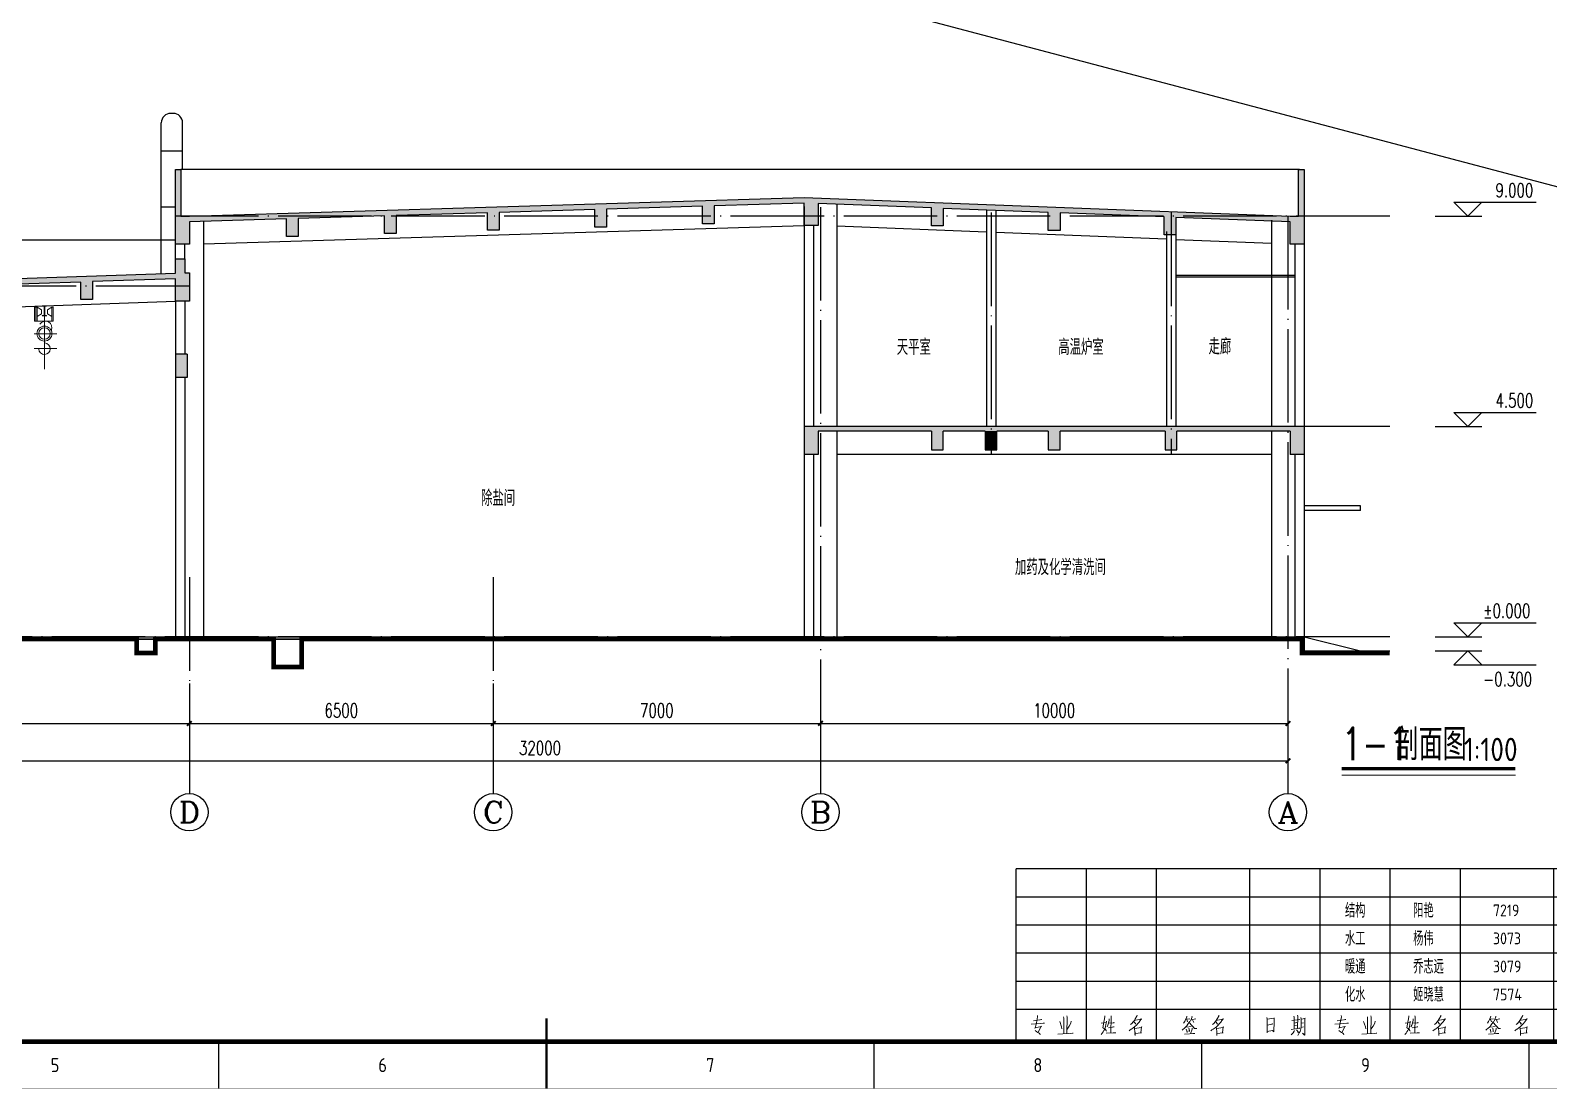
# Model space of a CAD drawing. Extents: x 93518 to 937116, y -359949 to 58022.
# Drawn here: x 799901 to 832380, y -188554 to -165884 of the extents above; entities that cross this region are included whole.
import ezdxf
from ezdxf.enums import TextEntityAlignment as Align

# ---------------------------------------------------------------- set-up
doc = ezdxf.new("R2010")
doc.units = 0
doc.header["$LTSCALE"] = 1000
doc.header["$MEASUREMENT"] = 0
doc.linetypes.add('DGN Style 4', pattern=[10452.228719, 5222.850078, -2611.425039, 6.528563, -2611.425039])
doc.linetypes.add('DOTE', pattern=[2.42, 2, -0.2, 0.02, -0.2])
doc.layers.get('0').update_dxf_attribs({"color": 8, "linetype": 'CONTINUOUS'})
doc.layers.get('Defpoints').update_dxf_attribs({"color": 8, "linetype": 'CONTINUOUS'})
for name, color, linetype in [('-人员定位', 6, 'CONTINUOUS'), ('AXIS', 8, 'CONTINUOUS'), ('DIM_ELEV', 8, 'CONTINUOUS'), ('DIM_SYMB', 8, 'CONTINUOUS'), ('DOTE', 8, 'DOTE'), ('HQ1', 8, 'CONTINUOUS'), ('HQ2', 8, 'CONTINUOUS'), ('PUB_HATCH', 8, 'CONTINUOUS'), ('PUB_TEXT', 8, 'CONTINUOUS'), ('STAIR', 8, 'CONTINUOUS'), ('WALL', 8, 'CONTINUOUS')]:
    doc.layers.add(name, color=color, linetype=linetype)
doc.styles.add('_HZTXT', font='standard.shx', dxfattribs={"width": 0.8, "bigfont": 'haiwenhz.shx'})
doc.styles.add('_TCH_AXIS', font='complex.shx', dxfattribs={"bigfont": 'GBCBIG.shx'})
doc.styles.add('_TCH_DIM', font='simplex.shx', dxfattribs={"bigfont": 'gbcbig.shx'})
doc.styles.add('_TCH_DIM_T3', font='simplex.shx', dxfattribs={"width": 0.705882, "bigfont": 'gbcbig.shx'})
doc.styles.get("Standard").update_dxf_attribs({"font": 'GBENOR', "bigfont": 'GBCBIG'})
doc.dimstyles.new('_TCH_ARCH&&100', dxfattribs={"dimtxt": 297.5, "dimasz": 100, "dimexe": 250, "dimexo": 300, "dimgap": 126.25, "dimtad": 1, "dimdec": 0, "dimzin": 0, "dimdsep": 46, "dimtxsty": '_TCH_DIM_T3', "dimblk": 'ARCHTICK', "dimcen": 0.09, "dimclrt": 7, "dimazin": 2, "dimtfac": 1, "dimtdec": 0, "dimtix": 1, "dimtmove": 2, "dimatfit": 3, "dimfxl": 0, "dimtolj": 1, "dimtzin": 0, "dimarcsym": 0})

# ---------------------------------------------------------------- blocks, each defined once
blk = doc.blocks.new('GEDI_WK_A1')
at = {"color": 3}
for p, q in [((350.42, 0), (350.42, 10)), ((420.5, 0), (420.5, 10)), ((490.58, 0), (490.58, 10)), ((560.67, 0), (560.67, 10)), ((630.75, 0), (630.75, 10))]:
    blk.add_line(p, q, dxfattribs=at)
for points, const_width in [([(0, 0), (841, 0), (841, 594), (0, 594)], 0.1), ([(25, 10), (831, 10), (831, 584), (25, 584)], 1)]:
    blk.add_lwpolyline(points, close=True, dxfattribs=dict(at, const_width=const_width))
at = {"color": 3, "const_width": 0.5}
blk.add_lwpolyline([(420.5, 0), (420.5, 15)], dxfattribs=at)
at = {"color": 3}
for s, p in [('5', (315.38, 5)), ('6', (385.46, 5)), ('7', (455.54, 5)), ('8', (525.62, 5)), ('9', (595.71, 5))]:
    blk.add_text(s, height=3, dxfattribs=at).set_placement(p, align=Align.MIDDLE)
blk = doc.blocks.new('GEDI_HQ1_2012')
at = {"layer": 'HQ1', "color": 2}
for p, q in [((0, 37), (-65, 37)), ((-65, 0), (-65, 37)), ((-50, 0), (-50, 37)), ((-35, 0), (-35, 37)), ((-15, 0), (-15, 37)), ((0, 0), (0, 37)), ((-65, 31), (0, 31)), ((-65, 25), (0, 25)), ((-65, 19), (0, 19)), ((-65, 13), (0, 13)), ((-65, 7), (0, 7)), ((0, 0), (0, 7)), ((-65, 0), (0, 0))]:
    blk.add_line(p, q, dxfattribs=at)
at = {"layer": 'HQ1', "color": 7, "lineweight": 0}
for points in [[(-61.84, 3.75), (-58.95, 3.96), (-59.09, 3.99), (-59.26, 3.96)], [(-61.32, 4.51), (-59.5, 4.74), (-59.61, 4.74), (-59.81, 4.67)], [(-60.48, 5.59), (-60.45, 5.32), (-60.68, 4.06), (-60.94, 2.94), (-61, 3), (-59.61, 3.24), (-59.64, 3.34), (-60.33, 1.98)], [(-55.7, 4.3), (-55.3, 3.17), (-55.24, 2.8)], [(-54.89, 5.32), (-54.83, 5.02), (-54.83, 1.71)], [(-54.16, 5.56), (-54.1, 5.29), (-54.16, 1.74)], [(-53.24, 4.44), (-53.3, 3.99), (-53.67, 3.34), (-54.13, 2.66)], [(-45.7, 4.4), (-45.7, 4.26), (-45.81, 3.69), (-45.9, 3.24), (-45.95, 2.94), (-46.07, 2.69), (-46.25, 2.39), (-46.42, 2.12), (-46.62, 1.84), (-46.85, 1.57)], [(-46.82, 3.96), (-45.72, 4.09)], [(-46.04, 5.53), (-46.04, 5.36), (-46.48, 3), (-46.3, 2.9), (-46.1, 2.73), (-45.92, 2.59), (-45.78, 2.42), (-45.7, 2.25)], [(-45.12, 4.88), (-45.12, 4.64), (-45.26, 3.99), (-45.4, 3.58), (-45.58, 3.21)], [(-45.17, 3.96), (-44.02, 4.06), (-44.1, 4.09), (-44.27, 4.06)], [(-44.71, 5.53), (-44.68, 5.32), (-44.74, 1.88)], [(-39.56, 4.64), (-39.47, 4.61), (-38.17, 4.84), (-38.25, 4.91), (-38.49, 4.57), (-38.74, 4.2), (-39.01, 3.89), (-39.3, 3.58), (-39.62, 3.27), (-39.96, 2.97), (-40.34, 2.69), (-40.4, 2.66), (-40.63, 2.52), (-40.86, 2.36)], [(-39.15, 5.7), (-39.18, 5.46), (-39.53, 4.91), (-39.73, 4.57), (-39.96, 4.26), (-40.25, 3.92), (-40.54, 3.69)], [(-39.88, 4.26), (-39.82, 4.23), (-39.5, 3.92), (-39.47, 3.75), (-39.59, 3.99)], [(-27.95, 4.37), (-27.98, 4.2), (-28.44, 3.58), (-28.47, 3.51), (-28.7, 3.21), (-29.11, 2.83), (-29.31, 2.66), (-29.51, 2.49)], [(-28.5, 5.49), (-28.53, 5.26), (-28.76, 4.74), (-28.96, 4.33), (-29.2, 3.99)], [(-28.73, 4.81), (-27.89, 4.91)], [(-28.53, 4.78), (-28.33, 4.26)], [(-27.57, 3.27), (-28.5, 3.14)], [(-28.01, 4.13), (-26.85, 2.83), (-26.38, 2.83), (-26.85, 2.87), (-27.08, 3.11)], [(-27.43, 5.49), (-27.4, 5.32), (-27.75, 4.37)], [(-27.6, 4.71), (-26.56, 4.88)], [(-27.28, 4.67), (-27.02, 4.13)], [(-22.07, 4.64), (-21.98, 4.61), (-20.68, 4.84), (-20.76, 4.91), (-20.99, 4.57), (-21.26, 4.2), (-21.52, 3.89), (-21.81, 3.58), (-22.12, 3.27), (-22.47, 2.97), (-22.85, 2.69), (-22.91, 2.66), (-23.14, 2.52), (-23.37, 2.36)], [(-21.66, 5.7), (-21.69, 5.46), (-22.04, 4.91), (-22.24, 4.57), (-22.47, 4.26), (-22.76, 3.92), (-23.05, 3.69)], [(-22.39, 4.26), (-22.33, 4.23), (-22.01, 3.92), (-21.98, 3.75), (-22.1, 3.99)], [(-11.41, 5.19), (-11.35, 4.84), (-11.32, 4.09), (-11.29, 3.31), (-11.29, 3.21), (-11.29, 2.66), (-11.29, 1.94), (-11.29, 2.18), (-10.17, 2.39), (-9.93, 2.15), (-9.87, 2.46), (-9.87, 2.87), (-9.84, 3.65), (-9.82, 4.47), (-9.82, 5.15), (-9.79, 5.05), (-11.32, 4.81)], [(-11.29, 3.58), (-10.17, 3.79), (-10.28, 3.82), (-10.54, 3.69)], [(-6.08, 4.57), (-4.37, 4.78)], [(-5.62, 5.49), (-5.56, 5.29), (-5.56, 2.73)], [(-5.53, 3.99), (-5.01, 4.09)], [(-5.5, 3.41), (-5.04, 3.51)], [(-4.8, 5.7), (-4.75, 5.49), (-4.83, 2.83)], [(-4.14, 5.22), (-4.05, 4.84), (-4.05, 4.09), (-4.08, 3.27), (-4.14, 2.76), (-4.28, 2.22), (-4.46, 1.88), (-4.78, 1.37)], [(-4.05, 4.81), (-3.18, 4.98), (-3.27, 5.08), (-3.27, 4.03), (-3.27, 3.96), (-3.24, 2.42), (-3.27, 1.84), (-3.3, 1.5), (-3.33, 1.4), (-3.76, 1.84), (-3.36, 1.54)], [(-4.02, 3.96), (-3.53, 4.06)], [(-60.97, 2.42), (-60.62, 2.15), (-60.39, 1.98), (-60.13, 1.81), (-59.99, 1.67), (-59.9, 1.5)], [(-56.1, 1.64), (-52.83, 1.81), (-52.98, 1.84), (-53.3, 1.77)], [(-45.75, 1.81), (-43.72, 1.91), (-43.93, 1.94), (-44.27, 1.88)], [(-45.29, 3), (-44.07, 3.17), (-44.22, 3.17), (-44.36, 3.11)], [(-39.73, 3.04), (-39.67, 2.94), (-39.62, 2.08), (-39.59, 1.98), (-39.59, 1.37), (-39.62, 1.64), (-39.62, 1.74), (-38.19, 1.91), (-38.22, 1.91), (-38.37, 1.91), (-38.22, 3.17), (-38.17, 3.11), (-38.25, 3.07), (-39.64, 2.87)], [(-28.99, 1.61), (-26.79, 1.77), (-26.93, 1.77), (-27.25, 1.74)], [(-28.62, 2.66), (-28.47, 2.22), (-28.47, 2.01), (-28.5, 2.29)], [(-28.07, 2.94), (-27.95, 2.42), (-28.01, 2.15), (-28.01, 2.52)], [(-27.34, 2.9), (-27.34, 2.66), (-27.69, 1.71)], [(-22.24, 3.04), (-22.18, 2.94), (-22.12, 2.08), (-22.1, 1.98), (-22.1, 1.37), (-22.12, 1.64), (-22.12, 1.74), (-20.71, 1.91), (-20.74, 1.91), (-20.88, 1.91), (-20.74, 3.17), (-20.68, 3.11), (-20.76, 3.07), (-22.15, 2.87)], [(-6.17, 2.63), (-4.37, 2.9), (-4.46, 2.94), (-4.57, 2.83)], [(-5.5, 2.42), (-5.53, 2.25), (-5.76, 1.91), (-5.97, 1.67), (-6.17, 1.5)], [(-5.04, 2.52), (-4.72, 2.12), (-4.72, 1.94), (-4.83, 2.25)], [(-4.08, 3.07), (-4.02, 3.07), (-3.56, 3.17)]]:
    blk.add_lwpolyline(points, dxfattribs=at)
blk.add_text('223344', height=0.0001).set_placement((-22.1, 1.74))
blk = doc.blocks.new('GEDI_HQ2_2012')
at = {"layer": 'HQ2', "color": 2}
for p, q in [((0, 37), (-65, 37)), ((-65, 0), (-65, 37)), ((-50, 0), (-50, 37)), ((-35, 0), (-35, 37)), ((-15, 0), (-15, 37)), ((0, 0), (0, 37)), ((-65, 31), (0, 31)), ((-65, 25), (0, 25)), ((-65, 19), (0, 19)), ((-65, 13), (0, 13)), ((-65, 7), (0, 7)), ((0, 0), (0, 7)), ((-65, 0), (0, 0))]:
    blk.add_line(p, q, dxfattribs=at)
at = {"layer": 'HQ2', "color": 7, "lineweight": 0}
for points in [[(-61.84, 3.75), (-58.95, 3.96), (-59.09, 3.99), (-59.26, 3.96)], [(-61.32, 4.51), (-59.5, 4.74), (-59.61, 4.74), (-59.81, 4.67)], [(-60.48, 5.59), (-60.45, 5.32), (-60.68, 4.06), (-60.94, 2.94), (-61, 3), (-59.61, 3.24), (-59.64, 3.34), (-60.33, 1.98)], [(-55.7, 4.3), (-55.3, 3.17), (-55.24, 2.8)], [(-54.89, 5.32), (-54.83, 5.02), (-54.83, 1.71)], [(-54.16, 5.56), (-54.1, 5.29), (-54.16, 1.74)], [(-53.24, 4.44), (-53.3, 3.99), (-53.67, 3.34), (-54.13, 2.66)], [(-45.7, 4.4), (-45.7, 4.26), (-45.81, 3.69), (-45.9, 3.24), (-45.95, 2.94), (-46.07, 2.69), (-46.25, 2.39), (-46.42, 2.12), (-46.62, 1.84), (-46.85, 1.57)], [(-46.82, 3.96), (-45.72, 4.09)], [(-46.04, 5.53), (-46.04, 5.36), (-46.48, 3), (-46.3, 2.9), (-46.1, 2.73), (-45.92, 2.59), (-45.78, 2.42), (-45.7, 2.25)], [(-45.12, 4.88), (-45.12, 4.64), (-45.26, 3.99), (-45.4, 3.58), (-45.58, 3.21)], [(-45.17, 3.96), (-44.02, 4.06), (-44.1, 4.09), (-44.27, 4.06)], [(-44.71, 5.53), (-44.68, 5.32), (-44.74, 1.88)], [(-39.56, 4.64), (-39.47, 4.61), (-38.17, 4.84), (-38.25, 4.91), (-38.49, 4.57), (-38.74, 4.2), (-39.01, 3.89), (-39.3, 3.58), (-39.62, 3.27), (-39.96, 2.97), (-40.34, 2.69), (-40.4, 2.66), (-40.63, 2.52), (-40.86, 2.36)], [(-39.15, 5.7), (-39.18, 5.46), (-39.53, 4.91), (-39.73, 4.57), (-39.96, 4.26), (-40.25, 3.92), (-40.54, 3.69)], [(-39.88, 4.26), (-39.82, 4.23), (-39.5, 3.92), (-39.47, 3.75), (-39.59, 3.99)], [(-27.95, 4.37), (-27.98, 4.2), (-28.44, 3.58), (-28.47, 3.51), (-28.7, 3.21), (-29.11, 2.83), (-29.31, 2.66), (-29.51, 2.49)], [(-28.5, 5.49), (-28.53, 5.26), (-28.76, 4.74), (-28.96, 4.33), (-29.2, 3.99)], [(-28.73, 4.81), (-27.89, 4.91)], [(-28.53, 4.78), (-28.33, 4.26)], [(-27.57, 3.27), (-28.5, 3.14)], [(-28.01, 4.13), (-26.85, 2.83), (-26.38, 2.83), (-26.85, 2.87), (-27.08, 3.11)], [(-27.43, 5.49), (-27.4, 5.32), (-27.75, 4.37)], [(-27.6, 4.71), (-26.56, 4.88)], [(-27.28, 4.67), (-27.02, 4.13)], [(-22.07, 4.64), (-21.98, 4.61), (-20.68, 4.84), (-20.76, 4.91), (-20.99, 4.57), (-21.26, 4.2), (-21.52, 3.89), (-21.81, 3.58), (-22.12, 3.27), (-22.47, 2.97), (-22.85, 2.69), (-22.91, 2.66), (-23.14, 2.52), (-23.37, 2.36)], [(-21.66, 5.7), (-21.69, 5.46), (-22.04, 4.91), (-22.24, 4.57), (-22.47, 4.26), (-22.76, 3.92), (-23.05, 3.69)], [(-22.39, 4.26), (-22.33, 4.23), (-22.01, 3.92), (-21.98, 3.75), (-22.1, 3.99)], [(-11.41, 5.19), (-11.35, 4.84), (-11.32, 4.09), (-11.29, 3.31), (-11.29, 3.21), (-11.29, 2.66), (-11.29, 1.94), (-11.29, 2.18), (-10.17, 2.39), (-9.93, 2.15), (-9.87, 2.46), (-9.87, 2.87), (-9.84, 3.65), (-9.82, 4.47), (-9.82, 5.15), (-9.79, 5.05), (-11.32, 4.81)], [(-11.29, 3.58), (-10.17, 3.79), (-10.28, 3.82), (-10.54, 3.69)], [(-6.08, 4.57), (-4.37, 4.78)], [(-5.62, 5.49), (-5.56, 5.29), (-5.56, 2.73)], [(-5.53, 3.99), (-5.01, 4.09)], [(-5.5, 3.41), (-5.04, 3.51)], [(-4.8, 5.7), (-4.75, 5.49), (-4.83, 2.83)], [(-4.14, 5.22), (-4.05, 4.84), (-4.05, 4.09), (-4.08, 3.27), (-4.14, 2.76), (-4.28, 2.22), (-4.46, 1.88), (-4.78, 1.37)], [(-4.05, 4.81), (-3.18, 4.98), (-3.27, 5.08), (-3.27, 4.03), (-3.27, 3.96), (-3.24, 2.42), (-3.27, 1.84), (-3.3, 1.5), (-3.33, 1.4), (-3.76, 1.84), (-3.36, 1.54)], [(-4.02, 3.96), (-3.53, 4.06)], [(-60.97, 2.42), (-60.62, 2.15), (-60.39, 1.98), (-60.13, 1.81), (-59.99, 1.67), (-59.9, 1.5)], [(-56.1, 1.64), (-52.83, 1.81), (-52.98, 1.84), (-53.3, 1.77)], [(-45.75, 1.81), (-43.72, 1.91), (-43.93, 1.94), (-44.27, 1.88)], [(-45.29, 3), (-44.07, 3.17), (-44.22, 3.17), (-44.36, 3.11)], [(-39.73, 3.04), (-39.67, 2.94), (-39.62, 2.08), (-39.59, 1.98), (-39.59, 1.37), (-39.62, 1.64), (-39.62, 1.74), (-38.19, 1.91), (-38.22, 1.91), (-38.37, 1.91), (-38.22, 3.17), (-38.17, 3.11), (-38.25, 3.07), (-39.64, 2.87)], [(-28.99, 1.61), (-26.79, 1.77), (-26.93, 1.77), (-27.25, 1.74)], [(-28.62, 2.66), (-28.47, 2.22), (-28.47, 2.01), (-28.5, 2.29)], [(-28.07, 2.94), (-27.95, 2.42), (-28.01, 2.15), (-28.01, 2.52)], [(-27.34, 2.9), (-27.34, 2.66), (-27.69, 1.71)], [(-22.24, 3.04), (-22.18, 2.94), (-22.12, 2.08), (-22.1, 1.98), (-22.1, 1.37), (-22.12, 1.64), (-22.12, 1.74), (-20.71, 1.91), (-20.74, 1.91), (-20.88, 1.91), (-20.74, 3.17), (-20.68, 3.11), (-20.76, 3.07), (-22.15, 2.87)], [(-6.17, 2.63), (-4.37, 2.9), (-4.46, 2.94), (-4.57, 2.83)], [(-5.5, 2.42), (-5.53, 2.25), (-5.76, 1.91), (-5.97, 1.67), (-6.17, 1.5)], [(-5.04, 2.52), (-4.72, 2.12), (-4.72, 1.94), (-4.83, 2.25)], [(-4.08, 3.07), (-4.02, 3.07), (-3.56, 3.17)]]:
    blk.add_lwpolyline(points, dxfattribs=at)
blk.add_text('112233', height=0.0001).set_placement((-22.1, 1.74))
blk = doc.blocks.new('_ArchTick')
at = {"color": 0, "linetype": 'ByBlock', "const_width": 0.4}
blk.add_lwpolyline([(-0.5, -0.5), (0.5, 0.5)], dxfattribs=at)
blk = doc.blocks.new('*D445')
at = {"layer": 'AXIS', "color": 0, "lineweight": -2, "transparency": 16777216}
for p, q in [((816803, -180161), (816803, -180967)), ((826803, -180161), (826803, -180967)), ((816803, -180717), (826803, -180717))]:
    blk.add_line(p, q, dxfattribs=at)
at = {"layer": 'Defpoints', "color": 0, "transparency": 16777216}
for p in [(816803, -179861), (826803, -179861), (826803, -180717)]:
    blk.add_point(p, dxfattribs=at)
at = {"layer": 'AXIS', "color": 0, "lineweight": -2, "transparency": 16777216, "xscale": 100, "yscale": 100, "zscale": 100, "rotation": 180}
blk.add_blockref('_ArchTick', (816803, -180717), dxfattribs=at)
at = {"layer": 'AXIS', "color": 0, "lineweight": -2, "transparency": 16777216, "xscale": 100, "yscale": 100, "zscale": 100}
blk.add_blockref('_ArchTick', (826803, -180717), dxfattribs=at)
at = {"layer": 'AXIS', "color": 7, "transparency": 16777216, "insert": (821803, -180442), "char_height": 297.5, "attachment_point": 5, "style": '_TCH_DIM_T3'}
blk.add_mtext('\\A1;10000', dxfattribs=at)
blk = doc.blocks.new('*D446')
at = {"layer": 'AXIS', "color": 0, "lineweight": -2, "transparency": 16777216}
for p, q in [((809803, -180161), (809803, -180967)), ((816803, -180161), (816803, -180967)), ((809803, -180717), (816803, -180717))]:
    blk.add_line(p, q, dxfattribs=at)
at = {"layer": 'Defpoints', "color": 0, "transparency": 16777216}
for p in [(809803, -179861), (816803, -179861), (816803, -180717)]:
    blk.add_point(p, dxfattribs=at)
at = {"layer": 'AXIS', "color": 0, "lineweight": -2, "transparency": 16777216, "xscale": 100, "yscale": 100, "zscale": 100, "rotation": 180}
blk.add_blockref('_ArchTick', (809803, -180717), dxfattribs=at)
at = {"layer": 'AXIS', "color": 0, "lineweight": -2, "transparency": 16777216, "xscale": 100, "yscale": 100, "zscale": 100}
blk.add_blockref('_ArchTick', (816803, -180717), dxfattribs=at)
at = {"layer": 'AXIS', "color": 7, "transparency": 16777216, "insert": (813303, -180442), "char_height": 297.5, "attachment_point": 5, "style": '_TCH_DIM_T3'}
blk.add_mtext('\\A1;7000', dxfattribs=at)
blk = doc.blocks.new('*D447')
at = {"layer": 'AXIS', "color": 0, "lineweight": -2, "transparency": 16777216}
for p, q in [((803303, -180161), (803303, -180967)), ((809803, -180161), (809803, -180967)), ((803303, -180717), (809803, -180717))]:
    blk.add_line(p, q, dxfattribs=at)
at = {"layer": 'Defpoints', "color": 0, "transparency": 16777216}
for p in [(803303, -179861), (809803, -179861), (809803, -180717)]:
    blk.add_point(p, dxfattribs=at)
at = {"layer": 'AXIS', "color": 0, "lineweight": -2, "transparency": 16777216, "xscale": 100, "yscale": 100, "zscale": 100, "rotation": 180}
blk.add_blockref('_ArchTick', (803303, -180717), dxfattribs=at)
at = {"layer": 'AXIS', "color": 0, "lineweight": -2, "transparency": 16777216, "xscale": 100, "yscale": 100, "zscale": 100}
blk.add_blockref('_ArchTick', (809803, -180717), dxfattribs=at)
at = {"layer": 'AXIS', "color": 7, "transparency": 16777216, "insert": (806553, -180442), "char_height": 297.5, "attachment_point": 5, "style": '_TCH_DIM_T3'}
blk.add_mtext('\\A1;6500', dxfattribs=at)
blk = doc.blocks.new('*D448')
at = {"layer": 'AXIS', "color": 0, "lineweight": -2, "transparency": 16777216}
for p, q in [((794803, -180161), (794803, -180967)), ((803303, -180161), (803303, -180967)), ((794803, -180717), (803303, -180717))]:
    blk.add_line(p, q, dxfattribs=at)
at = {"layer": 'Defpoints', "color": 0, "transparency": 16777216}
for p in [(794803, -179861), (803303, -179861), (803303, -180717)]:
    blk.add_point(p, dxfattribs=at)
at = {"layer": 'AXIS', "color": 0, "lineweight": -2, "transparency": 16777216, "xscale": 100, "yscale": 100, "zscale": 100, "rotation": 180}
blk.add_blockref('_ArchTick', (794803, -180717), dxfattribs=at)
at = {"layer": 'AXIS', "color": 0, "lineweight": -2, "transparency": 16777216, "xscale": 100, "yscale": 100, "zscale": 100}
blk.add_blockref('_ArchTick', (803303, -180717), dxfattribs=at)
at = {"layer": 'AXIS', "color": 7, "transparency": 16777216, "insert": (799053, -180442), "char_height": 297.5, "attachment_point": 5, "style": '_TCH_DIM_T3'}
blk.add_mtext('\\A1;8500', dxfattribs=at)
blk = doc.blocks.new('*D449')
at = {"layer": 'AXIS', "color": 0, "lineweight": -2, "transparency": 16777216}
for p, q in [((794803, -180161), (794803, -181767)), ((826803, -180161), (826803, -181767)), ((794803, -181517), (826803, -181517))]:
    blk.add_line(p, q, dxfattribs=at)
at = {"layer": 'Defpoints', "color": 0, "transparency": 16777216}
for p in [(794803, -179861), (826803, -179861), (826803, -181517)]:
    blk.add_point(p, dxfattribs=at)
at = {"layer": 'AXIS', "color": 0, "lineweight": -2, "transparency": 16777216, "xscale": 100, "yscale": 100, "zscale": 100, "rotation": 180}
blk.add_blockref('_ArchTick', (794803, -181517), dxfattribs=at)
at = {"layer": 'AXIS', "color": 0, "lineweight": -2, "transparency": 16777216, "xscale": 100, "yscale": 100, "zscale": 100}
blk.add_blockref('_ArchTick', (826803, -181517), dxfattribs=at)
at = {"layer": 'AXIS', "color": 7, "transparency": 16777216, "insert": (810803, -181242), "char_height": 297.5, "attachment_point": 5, "style": '_TCH_DIM_T3'}
blk.add_mtext('\\A1;32000', dxfattribs=at)

msp = doc.modelspace()

# ---------------------------------------------------------------- hatches: boundary and pattern name
at = {"layer": 'PUB_HATCH'}
for points in [[(827152.7, -168861.1), (827152.7, -170461.1), (826852.7, -170461.1), (826852.7, -169981.2), (824402.7, -169887), (824402.7, -170263), (824152.7, -170263), (824152.7, -169877.4), (821927.7, -169791.8), (821927.7, -170166.9), (821677.7, -170166.9), (821677.7, -169782.2), (819427.7, -169695.6), (819427.7, -170070.7), (819177.7, -170070.7), (819177.7, -169686), (816752.7, -169592.7), (816752.7, -170061.1), (816452.7, -170061.1), (816452.7, -169581.2), (814527.7, -169639.7), (814527.7, -170023.5), (814277.7, -170023.5), (814277.7, -169647.3), (812227.7, -169709.7), (812227.7, -170093.4), (811977.7, -170093.4), (811977.7, -169717.3), (809927.7, -169779.7), (809927.7, -170163.4), (809677.7, -170163.4), (809677.7, -169787.3), (807727.7, -169846.6), (807727.7, -170230.3), (807477.7, -170230.3), (807477.7, -169854.2), (805627.7, -169910.5), (805627.7, -170294.2), (805377.7, -170294.2), (805377.7, -169918.1), (803302.7, -169981.2), (803302.7, -170461.1), (803002.7, -170461.1), (803002.7, -168861.1), (803122.7, -168861.1), (803122.7, -169861.1), (803302.7, -169861.1), (816452.7, -169461.1), (826852.7, -169861.1), (827032.7, -169861.1), (827032.7, -168861.1)], [(803202.7, -171072.5), (803302.7, -171072.5), (803302.7, -171682.5), (803002.7, -171682.5), (803002.7, -171202.6), (801227.7, -171262), (801227.7, -171646.1), (800977.7, -171646.1), (800977.7, -171270.3), (799127.7, -171332.2), (799127.7, -171716.3), (798877.7, -171716.3), (798877.7, -171340.6), (797027.7, -171402.4), (797027.7, -171786.5), (796777.7, -171786.5), (796777.7, -171410.8), (794852.7, -171475.2), (794852.7, -171965.1), (794552.7, -171965.1), (794552.7, -170365.1), (794672.7, -170365.1), (794672.7, -171361.1), (803002.7, -171082.5), (803002.7, -170775.9), (803202.7, -170775.9)], [(803002.7, -173311.1), (803252.7, -173311.1), (803252.7, -172811.1), (803002.7, -172811.1)]]:
    msp.add_hatch(color=256, dxfattribs=at).paths.add_polyline_path(points)
h = msp.add_hatch(color=256, dxfattribs=at)
h.dxf.hatch_style = 1
h.paths.add_polyline_path([(827152.7, -174361.1), (826802.7, -174361.1), (826802.7, -174461.1), (826852.7, -174461.1), (826852.7, -174961.1), (827152.7, -174961.1)])
h.paths.add_polyline_path([(826802.7, -174361.1), (816802.7, -174361.1), (816802.7, -174461.1), (819177.7, -174461.1), (819177.7, -174861.1), (819427.7, -174861.1), (819427.7, -174461.1), (821677.7, -174461.1), (821677.7, -174861.1), (821927.7, -174861.1), (821927.7, -174461.1), (824177.7, -174461.1), (824177.7, -174861.1), (824427.7, -174861.1), (824427.7, -174461.1), (826802.7, -174461.1)])
h.paths.add_polyline_path([(816752.7, -174461.1), (816802.7, -174461.1), (816802.7, -174361.1), (816452.7, -174361.1), (816452.7, -174961.1), (816752.7, -174961.1)])
h = msp.add_hatch(color=256, dxfattribs=at)
h.dxf.hatch_style = 1
h.paths.add_polyline_path([(820577.7, -174461.1), (820327.7, -174461.1), (820327.7, -174861.1), (820577.7, -174861.1)])

# ---------------------------------------------------------------- linework, layer by layer
at = {"layer": '-人员定位'}
msp.add_line((684791.4, -130128.9), (905491.4, -188528.9), dxfattribs=at)
at = {"color": 252}
for p, q in [((802702.7, -171092.6), (802702.7, -167861.1)), ((802957.6, -167661.1), (802902.7, -167661.1)), ((803157.6, -168861.1), (803157.6, -167861.1)), ((802702.7, -168461.1), (803157.6, -168461.1)), ((802702.7, -169661.1), (803002.7, -169661.1))]:
    msp.add_line(p, q, dxfattribs=at)
at = {"color": 8}
for p, q in [((827052.7, -168861.1), (803122.7, -168861.1)), ((794672.7, -170365.1), (803002.7, -170365.1))]:
    msp.add_line(p, q, dxfattribs=at)
at = {"color": 4}
for p, q in [((817152.7, -169608.1), (817152.7, -174361.1)), ((803602.7, -169972), (803602.7, -178861.1)), ((803602.7, -170452), (816452.7, -170061.1)), ((820352.5, -170203.7), (817152.7, -170077)), ((826452.7, -169946.7), (826452.7, -174361.1)), ((824202.5, -170356.2), (820552.5, -170211.6)), ((826452.7, -170445.3), (824402.5, -170364.1)), ((795052.7, -171958.2), (803002.7, -171682.5)), ((817152.7, -174461.1), (817152.7, -178861.1)), ((826452.7, -174461.1), (826452.7, -178861.1)), ((826452.7, -174961.1), (817152.7, -174961.1))]:
    msp.add_line(p, q, dxfattribs=at)
at = {"color": 8, "linetype": 'Continuous', "lineweight": 0}
for p, q in [((799987.6, -172108.9), (799987.6, -171805.4)), ((800045.4, -171805.4), (799987.6, -171805.4)), ((800017.1, -171805.4), (800017.1, -172108.9)), ((800045.4, -171805.4), (800045.4, -172108.9)), ((800141.2, -171863.4), (800045.4, -171807.9)), ((800155.4, -171779.6), (800202.7, -171779.6)), ((800160, -171784.7), (800190.7, -171788)), ((800198.1, -171856.4), (800198.1, -171796.3)), ((800250, -171779.6), (800202.7, -171779.6)), ((800207.3, -171856.4), (800207.3, -171796.3)), ((800245.4, -171784.7), (800214.7, -171788)), ((800266.6, -171863.4), (800362.4, -171807.9)), ((800362.4, -171805.4), (800362.4, -172108.9)), ((800362.4, -171805.4), (800390.7, -171805.4)), ((800390.7, -171805.4), (800390.7, -172108.9)), ((800390.7, -172108.9), (799987.6, -172108.9)), ((800141.2, -171949), (800045.4, -172004.5)), ((800141.2, -171949), (800141.2, -171863.4)), ((800155.4, -171994.7), (800202.7, -171994.7)), ((800160, -171989.6), (800190.7, -171986.2)), ((800198.1, -171856.4), (800198.1, -171978)), ((800250, -171994.7), (800202.7, -171994.7)), ((800202.7, -171994.7), (800202.7, -173138.1)), ((800207.3, -171856.4), (800207.3, -171978)), ((800245.4, -171989.6), (800214.7, -171986.2)), ((800266.6, -171949), (800266.6, -171863.4)), ((800266.6, -171949), (800362.4, -172004.5))]:
    msp.add_line(p, q, dxfattribs=at)
at = {"color": 8, "linetype": 'DGN Style 4', "lineweight": 0}
for p, q in [((799980.3, -172379.3), (800466.9, -172379.3)), ((799980.3, -172691.9), (800466.9, -172691.9))]:
    msp.add_line(p, q, dxfattribs=at)
at = {"color": 6}
for points in [[(824402.5, -171121.1), (826952.7, -171121.1)], [(824402.5, -171161.1), (826952.7, -171161.1)]]:
    msp.add_lwpolyline(points, dxfattribs=at)
at = {"const_width": 100}
msp.add_lwpolyline([(792977.4, -179211.1), (794602.7, -179211.1), (794602.7, -178911.1), (795352.7, -178911.1), (795352.7, -179911.1), (796352.7, -179911.1), (796352.7, -178911.1), (802177.7, -178911.1), (802177.7, -179211.1), (802577.7, -179211.1), (802577.7, -178911.1), (805102.7, -178911.1), (805102.7, -179511.1), (805702.7, -179511.1), (805702.7, -178911.1), (827102.7, -178911.1), (827102.7, -179211.1), (828980.3, -179211.1)], dxfattribs=at)
msp.add_lwpolyline([(792977.4, -179161.1), (794552.7, -179161.1), (794552.7, -178861.1), (827152.7, -178861.1), (827152.7, -179161.1), (828980.3, -179161.1)])
for points in [[(802177.7, -178911.1), (802577.7, -178911.1), (802577.7, -178911.1), (802177.7, -178911.1)], [(805070.5, -178911.1), (805702.7, -178911.1), (805702.7, -178911.1), (805070.5, -178911.1)]]:
    msp.add_lwpolyline(points, close=True)
at = {"color": 252}
for centre, start, end in [((802902.7, -167861.1), 90, 180), ((802957.6, -167861.1), 0, 90)]:
    msp.add_arc(centre, 200, start, end, dxfattribs=at)
at = {"color": 8, "linetype": 'Continuous', "lineweight": 0}
for centre, major_axis, start_param, end_param in [((800161.4, -171778.8), (4.34, 4.34), 2.4945148, 3.6877461), ((800215.6, -171796.3), (5.87, 5.87), 0.8929043, 2.3561945), ((800189.8, -171978), (-5.87, 5.87), 2.4637007, 3.9269908), ((800243.9, -171995.5), (-4.34, 4.34), 4.0653112, 5.2585424), ((800202.7, -172373.1), (0.8, 159.7), -1.5660608, 4.7171245), ((800202.7, -172373.1), (-86.9, 86.9), 3.9269908, 10.2101761), ((800202.7, -172697.5), (-0.1, 122.9), 1.6217001, 6.2288907)]:
    msp.add_ellipse(centre, major_axis=major_axis, ratio=1, start_param=start_param, end_param=end_param, dxfattribs=at)
at = {"color": 8, "linetype": 'Continuous', "lineweight": 0, "extrusion": (0, 0, -1)}
for centre, major_axis, start_param, end_param in [((800189.8, -171796.3), (-5.87, 5.87), 0.8929043, 2.3561945), ((800243.9, -171778.8), (4.34, 4.34), 0.9237185, 2.1169498), ((800223.6, -172246.9), (-0.9, 138.3), -0.9996428, 2.0151102), ((800161.4, -171995.5), (-4.34, 4.34), 5.6361075, 6.8293387), ((800215.6, -171978), (-5.87, 5.87), 4.034497, 5.4977871)]:
    msp.add_ellipse(centre, major_axis=major_axis, ratio=1, start_param=start_param, end_param=end_param, dxfattribs=at)
at = {"layer": 'AXIS'}
for p, q in [((803302.7, -179861.1), (803302.7, -182216.9)), ((809802.7, -179861.1), (809802.7, -182216.9)), ((816802.7, -179861.1), (816802.7, -182216.9)), ((826802.7, -179861.1), (826802.7, -182216.9))]:
    msp.add_line(p, q, dxfattribs=at)
for centre in [(803302.7, -182616.9), (809802.7, -182616.9), (816802.7, -182616.9), (826802.7, -182616.9)]:
    msp.add_circle(centre, 400, dxfattribs=at)
at = {"layer": 'DIM_ELEV'}
for p, q in [((829952.4, -169861.1), (830952.4, -169861.1)), ((830652.4, -169861.1), (830352.4, -169561.1)), ((830352.4, -169561.1), (832112.9, -169561.1)), ((830652.4, -169861.1), (830952.4, -169561.1)), ((830652.4, -174361.1), (830352.4, -174061.1)), ((830352.4, -174061.1), (832112.9, -174061.1)), ((830652.4, -174361.1), (830952.4, -174061.1)), ((829952.4, -174361.1), (830952.4, -174361.1)), ((830652.4, -178861.1), (830352.4, -178561.1)), ((830352.4, -178561.1), (832112.9, -178561.1)), ((830652.4, -178861.1), (830952.4, -178561.1)), ((829952.4, -178861.1), (830952.4, -178861.1)), ((829952.4, -179161.1), (830952.4, -179161.1)), ((830652.4, -179161.1), (830352.4, -179461.1)), ((830652.4, -179161.1), (830952.4, -179461.1)), ((830352.4, -179461.1), (832112.9, -179461.1))]:
    msp.add_line(p, q, dxfattribs=at)
at = {"layer": 'DIM_SYMB', "lineweight": 0, "const_width": 70}
msp.add_lwpolyline([(827953.4, -181682.9), (831668.5, -181682.9)], dxfattribs=at)
at = {"layer": 'DIM_SYMB', "lineweight": 0}
msp.add_lwpolyline([(827953.4, -181822.9), (831668.5, -181822.9)], dxfattribs=at)
at = {"layer": 'DOTE'}
for p, q in [((828980.3, -169861.1), (803002.7, -169861.1)), ((816802.7, -169665.2), (816802.7, -179861.1)), ((820452.7, -169783.9), (820452.7, -174961.1)), ((824302.7, -169783.9), (824302.7, -174961.1)), ((826802.7, -169859.2), (826802.7, -179861.1)), ((803302.7, -171361.1), (793538, -171361.1)), ((828980.3, -174361.1), (816452.7, -174361.1)), ((803302.7, -177587.7), (803302.7, -179861.1)), ((809802.7, -177587.7), (809802.7, -179861.1)), ((828980.3, -178861.1), (792977.4, -178861.1))]:
    msp.add_line(p, q, dxfattribs=at)
at = {"layer": 'STAIR', "color": 2}
for p, q in [((828352.7, -176061.1), (827152.7, -176061.1)), ((828352.7, -176161.1), (827152.7, -176161.1)), ((828352.7, -176161.1), (828352.7, -176061.1))]:
    msp.add_line(p, q, dxfattribs=at)
msp.add_lwpolyline([(827152.7, -178861.1), (828352.7, -179161.1)], dxfattribs=at)
at = {"layer": 'WALL'}
for p, q in [((803002.7, -170461.1), (803002.7, -168861.1)), ((803002.7, -168861.1), (803122.7, -168861.1)), ((803122.7, -168861.1), (803122.7, -169861.1)), ((827032.7, -169861.1), (827032.7, -168861.1)), ((827032.7, -168861.1), (827152.7, -168861.1)), ((827152.7, -168861.1), (827152.7, -170461.1)), ((803302.7, -169861.1), (816452.7, -169461.1)), ((816452.7, -169461.1), (826852.7, -169861.1)), ((803122.7, -169861.1), (803302.7, -169861.1)), ((807477.7, -169854.2), (805627.7, -169910.5)), ((807477.7, -170230.3), (807477.7, -169854.2)), ((809677.7, -169787.3), (807727.7, -169846.6)), ((807727.7, -169846.6), (807727.7, -170230.3)), ((809677.7, -170163.4), (809677.7, -169787.3)), ((811977.7, -169717.3), (809927.7, -169779.7)), ((809927.7, -169779.7), (809927.7, -170163.4)), ((811977.7, -170093.4), (811977.7, -169717.3)), ((814277.7, -169647.3), (812227.7, -169709.7)), ((812227.7, -169709.7), (812227.7, -170093.4)), ((814277.7, -170023.5), (814277.7, -169647.3)), ((816452.7, -169581.2), (814527.7, -169639.7)), ((814527.7, -169639.7), (814527.7, -170023.5)), ((816452.7, -170061.1), (816452.7, -169581.2)), ((816452.7, -169655), (816452.7, -178861.1)), ((819177.7, -169686), (816752.7, -169592.7)), ((816752.7, -169592.7), (816752.7, -170061.1)), ((819177.7, -170070.7), (819177.7, -169686)), ((821677.7, -169782.2), (819427.7, -169695.6)), ((819427.7, -169695.6), (819427.7, -170070.7)), ((820352.5, -169731.2), (820352.5, -174361.1)), ((820552.5, -169738.9), (820552.5, -174361.1)), ((821677.7, -170166.9), (821677.7, -169782.2)), ((824152.7, -169877.4), (821927.7, -169791.8)), ((821927.7, -169791.8), (821927.7, -170166.9)), ((826852.7, -169861.1), (827032.7, -169861.1)), ((805377.7, -169918.1), (803302.7, -169981.2)), ((803302.7, -169981.2), (803302.7, -170461.1)), ((805377.7, -170294.2), (805377.7, -169918.1)), ((805627.7, -169910.5), (805627.7, -170294.2)), ((809927.7, -170163.4), (809677.7, -170163.4)), ((812227.7, -170093.4), (811977.7, -170093.4)), ((814527.7, -170023.5), (814277.7, -170023.5)), ((816752.7, -170061.1), (816452.7, -170061.1)), ((816652.7, -170061.1), (816652.7, -174361.1)), ((819427.7, -170070.7), (819177.7, -170070.7)), ((821927.7, -170166.9), (821677.7, -170166.9)), ((824152.7, -170263), (824152.7, -169877.4)), ((824202.5, -170187.4), (824202.5, -174361.1)), ((824402.5, -170187.4), (824402.5, -174361.1)), ((826852.7, -169981.2), (824402.7, -169887)), ((824402.7, -169887), (824402.7, -170263)), ((826852.7, -170461.1), (826852.7, -169981.2)), ((803302.7, -170461.1), (803002.7, -170461.1)), ((803002.7, -170775.9), (803002.7, -170461.1)), ((803202.7, -170775.9), (803202.7, -170461.1)), ((805627.7, -170294.2), (805377.7, -170294.2)), ((807727.7, -170230.3), (807477.7, -170230.3)), ((824402.7, -170263), (824152.7, -170263)), ((827152.7, -170461.1), (826852.7, -170461.1)), ((826952.7, -170460.9), (826952.7, -174361.1)), ((827152.7, -170461.1), (827152.7, -178861.1)), ((803002.7, -171082.5), (803002.7, -170775.9)), ((803002.7, -170775.9), (803202.7, -170775.9)), ((803202.7, -170775.9), (803202.7, -171072.5)), ((794672.7, -171361.1), (803002.7, -171082.5)), ((803202.7, -171072.5), (803302.7, -171072.5)), ((803302.7, -171072.5), (803302.7, -171682.5)), ((800977.7, -171270.3), (799127.7, -171332.2)), ((800977.7, -171646.1), (800977.7, -171270.3)), ((803002.7, -171202.6), (801227.7, -171262)), ((801227.7, -171262), (801227.7, -171646.1)), ((803002.7, -171682.5), (803002.7, -171202.6)), ((801227.7, -171646.1), (800977.7, -171646.1)), ((803002.7, -171682.5), (803002.7, -178861.1)), ((803302.7, -171682.5), (803002.7, -171682.5)), ((803202.7, -171682.5), (803202.7, -172811.1)), ((803252.7, -172811.1), (803002.7, -172811.1)), ((803252.7, -172811.1), (803252.7, -173311.1)), ((803252.7, -173311.1), (803002.7, -173311.1)), ((803202.7, -173311.1), (803202.7, -178861.1)), ((827152.7, -174361.1), (816452.7, -174361.1)), ((816752.7, -174461.1), (816752.7, -174961.1)), ((819177.7, -174461.1), (816752.7, -174461.1)), ((820327.7, -174461.1), (819427.7, -174461.1)), ((821677.7, -174461.1), (820577.7, -174461.1)), ((824177.7, -174461.1), (821927.7, -174461.1)), ((826852.7, -174461.1), (824427.7, -174461.1)), ((826852.7, -174461.1), (826852.7, -174961.1)), ((816752.7, -174961.1), (816452.7, -174961.1)), ((816652.7, -174961.1), (816652.7, -178861.1)), ((827152.7, -174961.1), (826852.7, -174961.1)), ((826952.7, -174961.1), (826952.7, -178861.1))]:
    msp.add_line(p, q, dxfattribs=at)
for points in [[(819177.7, -174461.1), (819177.7, -174861.1), (819427.7, -174861.1), (819427.7, -174461.1)], [(820327.7, -174461.1), (820327.7, -174861.1), (820577.7, -174861.1), (820577.7, -174461.1)], [(821677.7, -174461.1), (821677.7, -174861.1), (821927.7, -174861.1), (821927.7, -174461.1)], [(824177.7, -174461.1), (824177.7, -174861.1), (824427.7, -174861.1), (824427.7, -174461.1)]]:
    msp.add_lwpolyline(points, dxfattribs=at)

# ---------------------------------------------------------------- block references
at = {"xscale": 100, "yscale": 100, "zscale": 100}
for name, p in [('GEDI_WK_A1', (768891.4, -188528.9)), ('GEDI_HQ2_2012', (827491.4, -187528.9)), ('GEDI_HQ1_2012', (833991.4, -187528.9))]:
    msp.add_blockref(name, p, dxfattribs=at)

# ---------------------------------------------------------------- texts
at = {"layer": 'AXIS', "color": 7, "style": '_TCH_AXIS'}
for s, width, p, p2 in [('D', 1.235294, (803076.4, -182843.2), (803528.9, -182843.2)), ('C', 1.4, (809576.4, -182843.2), (810028.9, -182843.2)), ('B', 1.235294, (816576.4, -182843.2), (817028.9, -182843.2)), ('A', 1.166667, (826576.4, -182843.2), (827028.9, -182843.2))]:
    msp.add_text(s, height=452.5, dxfattribs=dict(at, width=width)).set_placement(p, p2, align=Align.FIT)
at = {"layer": 'DIM_ELEV', "color": 7, "style": '_TCH_DIM', "width": 0.705882}
for s, p in [('9.000', (831242.9, -169456.1)), ('4.500', (831242.9, -173956.1)), ('%%P0.000', (830982.9, -178456.1)), ('-0.300', (830982.9, -179916.1))]:
    msp.add_text(s, height=297.5, dxfattribs=at).set_placement(p)
at = {"layer": 'DIM_SYMB', "color": 7, "style": '_HZTXT', "width": 0.8}
for s, height, p in [('1-1', 700, (827953.4, -181505.6, 337350.9)), ('剖面图', 675.18, (829087.7, -181505.6, 337350.9))]:
    msp.add_text(s, height=height, dxfattribs=at).set_placement(p)
at = {"layer": 'DIM_SYMB', "color": 7}
msp.add_text('1:100', height=500, dxfattribs=at).set_placement((830568.1, -181523.6, 337350.9))
at = {"layer": 'PUB_TEXT'}
for s, height, p in [('天平室', 337.59, (818435.1, -172832.3)), ('高温炉室', 337.59, (821889.7, -172832.3)), ('走廊', 337.59, (825105.3, -172819.4)), ('除盐间', 337.59, (809542.8, -176062.3)), ('加药及化学清洗间', 337.59, (820963.3, -177543.2)), ('结构', 303.83, (828024.3, -184870.9)), ('阳艳', 303.83, (829482.9, -184870.9)), ('7219', 252, (831190.5, -184843.3)), ('水工', 303.83, (828024.3, -185470.9)), ('杨伟', 303.83, (829482.9, -185470.9)), ('3073', 252, (831190.5, -185443.3)), ('暖通', 303.83, (828024.3, -186070.9)), ('乔志远', 303.83, (829482.9, -186070.9)), ('3079', 252, (831190.5, -186043.3)), ('化水', 303.83, (828024.3, -186670.9)), ('姬晓慧', 303.83, (829482.9, -186670.9)), ('7574', 252, (831190.5, -186643.3))]:
    msp.add_text(s, height=height, dxfattribs=at).set_placement(p)

# ---------------------------------------------------------------- dimensions: what is measured, and where the dimension line sits
at = {"layer": 'AXIS'}
for p1, p2, distance, picture, middle in [((794802.7, -179861.1), (803302.7, -179861.1), -855.8, '*D448', (799052.7, -180441.9)), ((794802.7, -179861.1), (826802.7, -179861.1), -1655.8, '*D449', (810802.7, -181241.9)), ((803302.7, -179861.1), (809802.7, -179861.1), -855.8, '*D447', (806552.7, -180441.9)), ((809802.7, -179861.1), (816802.7, -179861.1), -855.8, '*D446', (813302.7, -180441.9)), ((816802.7, -179861.1), (826802.7, -179861.1), -855.8, '*D445', (821802.7, -180441.9))]:
    dim = msp.add_aligned_dim(p1=p1, p2=p2, distance=distance, dimstyle='_TCH_ARCH&&100', dxfattribs=at)
    dim.commit()
    dim.dimension.update_dxf_attribs({"geometry": picture, "text_midpoint": middle})

doc.saveas('drawing.dxf')
